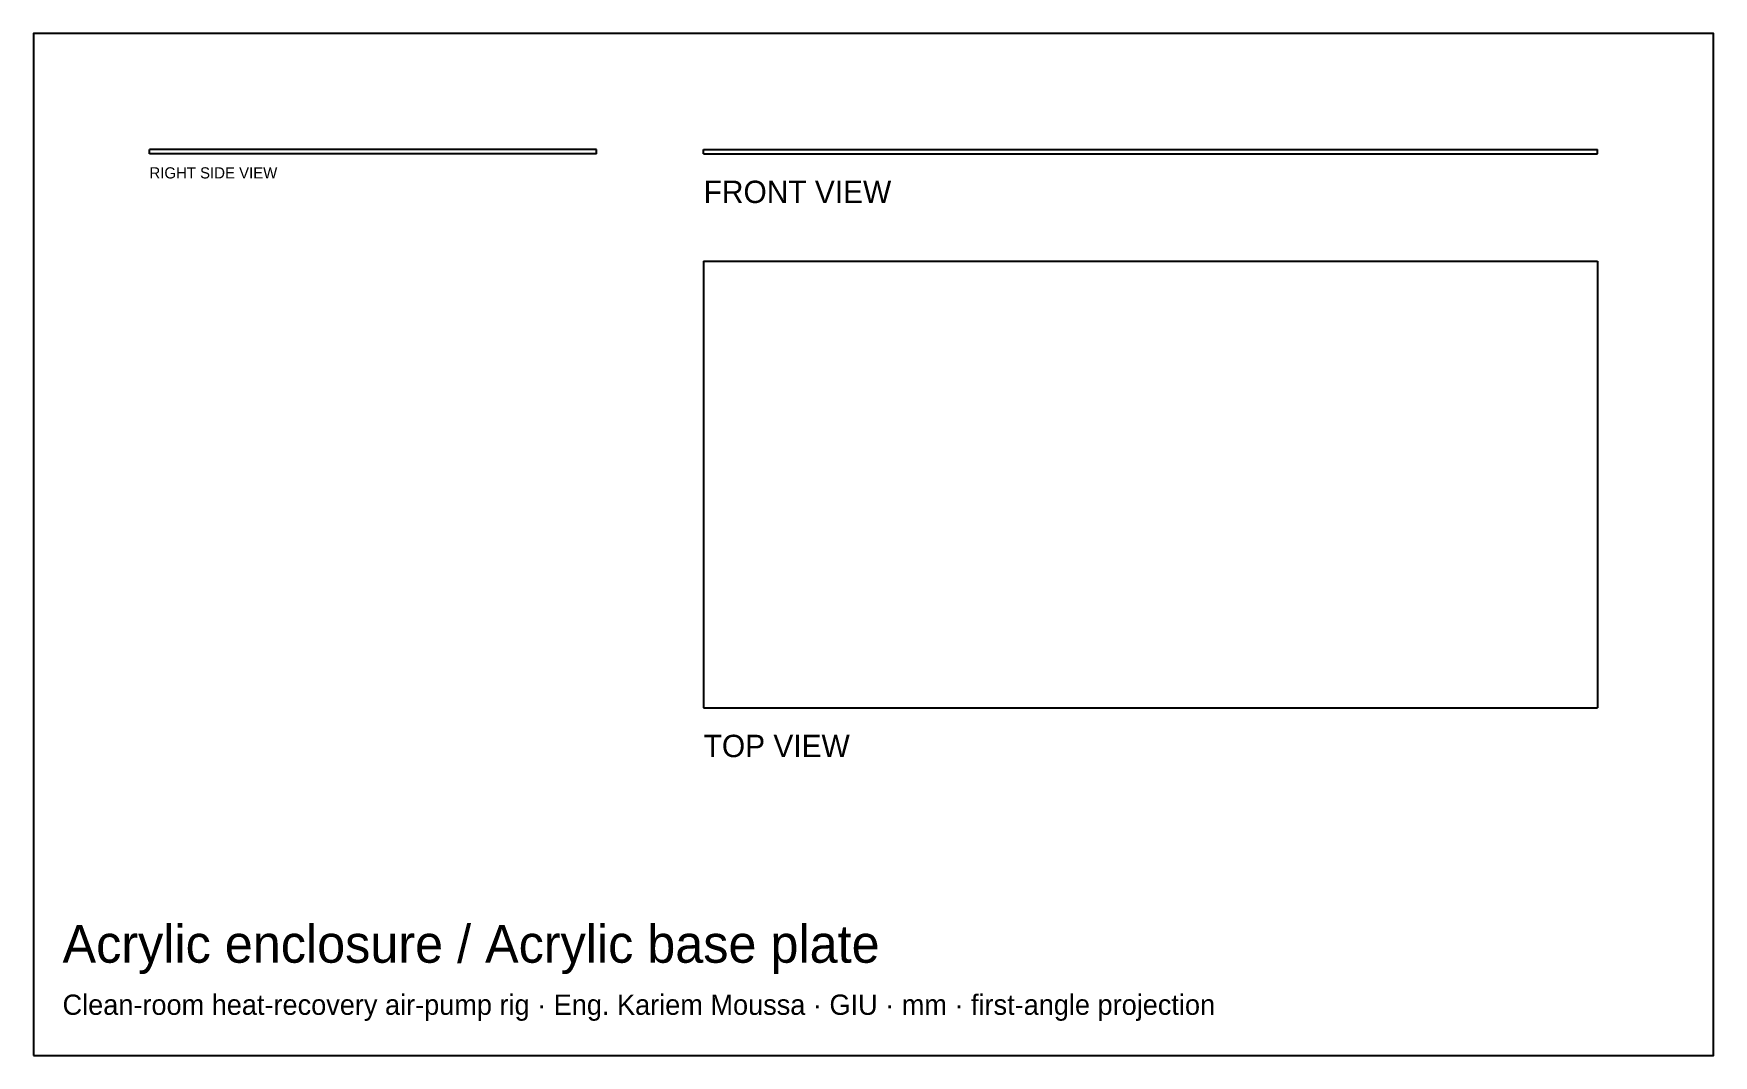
# Model space of a CAD drawing. Header units: millimetres. Extents: x -1250 to 630, y -1009 to 135.
import ezdxf

# ---------------------------------------------------------------- set-up
doc = ezdxf.new("R2010")
doc.units = ezdxf.units.MM
for name, color, linetype in [('BORDER', 7, 'Continuous'), ('HIDDEN', 8, 'Continuous'), ('TEXT', 5, 'Continuous'), ('VISIBLE', 7, 'Continuous')]:
    doc.layers.add(name, color=color, linetype=linetype)

msp = doc.modelspace()

# ---------------------------------------------------------------- linework, layer by layer
at = {"layer": 'BORDER'}
msp.add_lwpolyline([(-1249.6, -1008.8), (629.6, -1008.8), (629.6, 134.6), (-1249.6, 134.6)], close=True, dxfattribs=at)
at = {"layer": 'HIDDEN'}
for points in [[(-620, 5), (-1120, 5)], [(-1120, 0), (-1120, 5)], [(-620, 0), (-1120, 0)], [(-620, 0), (-620, 5)], [(-500, 5), (500, 5)], [(-500, 0), (-500, 5)], [(-500, 0), (500, 0)], [(500, 0), (500, 5)], [(-500, -120), (500, -120)], [(-500, -120), (-500, -620)], [(500, -120), (500, -620)], [(-500, -620), (500, -620)]]:
    msp.add_lwpolyline(points, dxfattribs=at)
at = {"layer": 'VISIBLE'}
for points in [[(-620, 5), (-1120, 5)], [(-1120, 0), (-1120, 5)], [(-620, 0), (-1120, 0)], [(-620, 0), (-620, 5)], [(-500, 5), (500, 5)], [(-500, 0), (-500, 5)], [(-500, 0), (500, 0)], [(500, 0), (500, 5)], [(-500, -120), (500, -120)], [(-500, -120), (-500, -620)], [(500, -120), (500, -620)], [(-500, -620), (500, -620)]]:
    msp.add_lwpolyline(points, dxfattribs=at)

# ---------------------------------------------------------------- texts
at = {"layer": 'TEXT'}
for s, height, p in [('RIGHT SIDE VIEW', 12.5, (-1120, -27.5)), ('FRONT VIEW', 25, (-500, -55)), ('TOP VIEW', 25, (-500, -675)), ('Acrylic enclosure / Acrylic base plate', 42.12, (-1217.2, -905.1)), ('Clean-room heat-recovery air-pump rig · Eng. Kariem Moussa · GIU · mm · first-angle projection', 22.68, (-1217.2, -963.4))]:
    msp.add_text(s, height=height, dxfattribs=at).set_placement(p)

doc.saveas('drawing.dxf')
